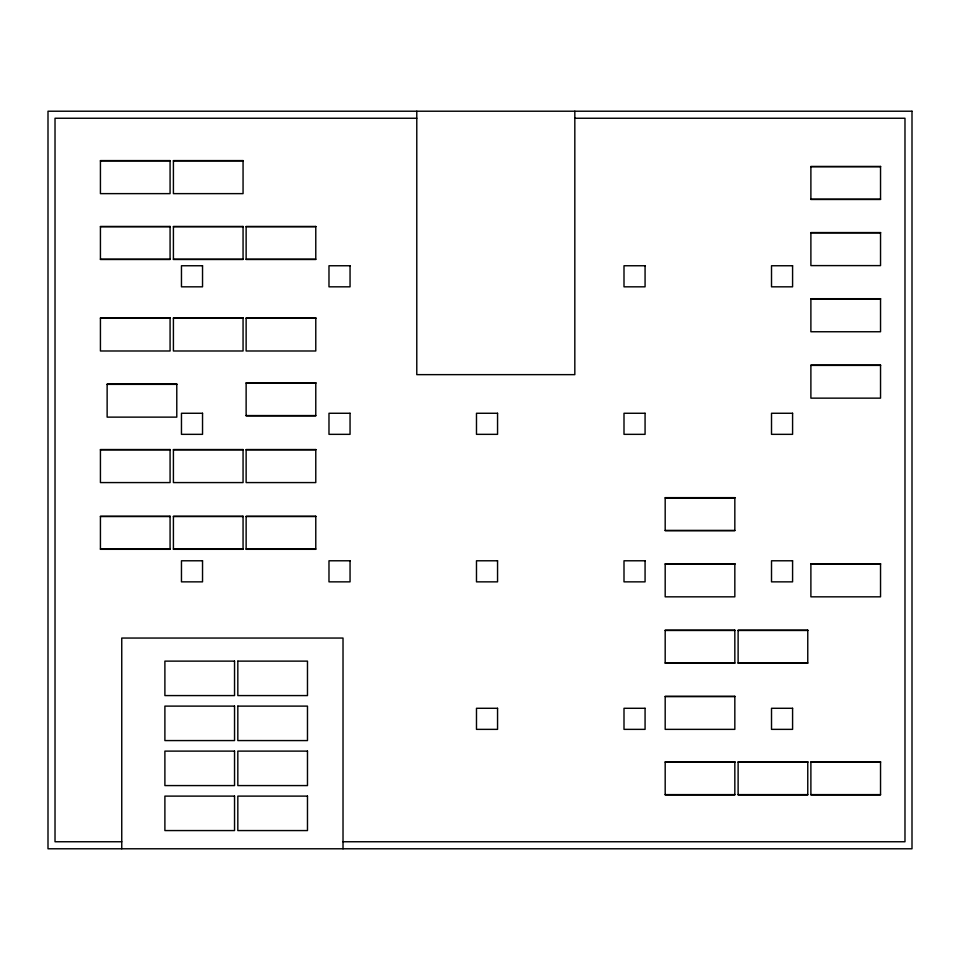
<?xml version="1.0" encoding="UTF-8"?>
<svg xmlns="http://www.w3.org/2000/svg" width="960" height="960" viewBox="0 0 960 960"><rect width="100%" height="100%" fill="white"/><g stroke="black" fill="none" stroke-linecap="round" stroke-linejoin="round"><path stroke-width="1.44" d="M416.784 118.248L55.02 118.248L55.02 841.752L121.752 841.752M574.824 118.248L904.98 118.248L904.98 841.752L343.02 841.752M100.428 160.86L170.076 160.86M173.412 160.86L243.06 160.86M810.888 166.716L880.536 166.716M810.888 199.212L880.536 199.212M100.428 226.728L170.076 226.728M173.412 226.728L243.06 226.728M246.132 226.728L315.78 226.728M810.888 232.848L880.536 232.848M100.428 259.224L170.076 259.224M173.412 259.224L243.06 259.224M246.132 259.224L315.78 259.224M810.888 298.98L880.536 298.98M100.428 318.228L170.076 318.228M173.412 318.228L243.06 318.228M246.132 318.228L315.78 318.228M810.888 365.388L880.536 365.388M246.132 383.076L315.78 383.076M107.136 384.36L176.784 384.36M246.132 415.572L315.78 415.572M100.428 449.808L170.076 449.808M173.412 449.808L243.06 449.808M246.132 449.808L315.78 449.808M665.184 497.928L734.832 497.928M100.428 516.54L170.076 516.54M173.412 516.54L243.06 516.54M246.132 516.54L315.78 516.54M665.184 530.424L734.832 530.424M100.428 549.036L170.076 549.036M173.412 549.036L243.06 549.036M246.132 549.036L315.78 549.036M665.184 564.06L734.832 564.06M810.888 564.06L880.536 564.06M665.184 630.468L734.832 630.468M738.12 630.468L807.768 630.468M234.54 661.128L164.892 661.128L164.892 695.58L234.54 695.58L234.54 661.128M237.828 661.128L307.476 661.128L307.476 695.58L237.828 695.58L237.828 661.128M665.184 662.964L734.832 662.964M738.12 662.964L807.768 662.964M665.184 696.6L734.832 696.6M234.54 706.128L164.892 706.116L164.892 740.58L234.54 740.568L234.54 706.116M237.828 706.128L307.476 706.116L307.476 740.58L237.828 740.568L237.828 706.116M665.184 762.12L734.832 762.12M738.12 762.12L807.768 762.12M810.888 762.12L880.536 762.12M665.184 794.616L734.832 794.616M738.12 794.616L807.768 794.616M810.888 794.616L880.536 794.616M574.824 111.216L574.824 374.64L416.784 374.64L416.784 111.216M343.02 848.784L343.02 638.052L121.752 638.052L121.752 848.784M912 111.216L48 111.216L48 848.784L912 848.784L912 111.216M170.076 160.596L100.428 160.596L100.428 193.632L170.076 193.632L170.076 160.596M243.06 160.596L173.412 160.596L173.412 193.632L243.06 193.632L243.06 160.596M880.536 166.44L810.888 166.44L810.888 199.476L880.536 199.476L880.536 166.44M170.076 226.452L100.428 226.452L100.428 259.488L170.076 259.488L170.076 226.452M243.06 226.452L173.412 226.452L173.412 259.488L243.06 259.488L243.06 226.452M315.78 226.452L246.132 226.452L246.132 259.488L315.78 259.488L315.78 226.452M880.536 232.572L810.888 232.572L810.888 265.608L880.536 265.608L880.536 232.572M202.536 265.752L181.464 265.752L181.464 286.824L202.536 286.824L202.536 265.752M350.052 265.752L328.98 265.752L328.98 286.824L350.052 286.824L350.052 265.752M645.072 265.752L624 265.752L624 286.824L645.072 286.824L645.072 265.752M792.588 265.752L771.516 265.752L771.516 286.824L792.588 286.824L792.588 265.752M880.536 298.704L810.888 298.704L810.888 331.752L880.536 331.752L880.536 298.704M170.076 317.952L100.428 317.952L100.428 350.988L170.076 350.988L170.076 317.952M243.06 317.952L173.412 317.952L173.412 350.988L243.06 350.988L243.06 317.952M315.78 317.952L246.132 317.952L246.132 350.988L315.78 350.988L315.78 317.952M880.536 365.112L810.888 365.112L810.888 398.148L880.536 398.148L880.536 365.112M315.78 382.812L246.132 382.812L246.132 415.848L315.78 415.848L315.78 382.812M176.784 384.084L107.136 384.084L107.136 417.132L176.784 417.132L176.784 384.084M202.536 413.268L181.464 413.268L181.464 434.34L202.536 434.34L202.536 413.268M350.052 413.268L328.98 413.268L328.98 434.34L350.052 434.34L350.052 413.268M497.556 413.268L476.484 413.268L476.484 434.34L497.556 434.34L497.556 413.268M645.072 413.268L624 413.268L624 434.34L645.072 434.34L645.072 413.268M792.588 413.268L771.516 413.268L771.516 434.34L792.588 434.34L792.588 413.268M170.076 449.544L100.428 449.544L100.428 482.58L170.076 482.58L170.076 449.544M243.06 449.544L173.412 449.544L173.412 482.58L243.06 482.58L243.06 449.544M315.78 449.544L246.132 449.544L246.132 482.58L315.78 482.58L315.78 449.544M734.832 497.652L665.184 497.652L665.184 530.688L734.832 530.688L734.832 497.652M170.076 516.276L100.428 516.276L100.428 549.312L170.076 549.312L170.076 516.276M243.06 516.276L173.412 516.276L173.412 549.312L243.06 549.312L243.06 516.276M315.78 516.276L246.132 516.276L246.132 549.312L315.78 549.312L315.78 516.276M202.536 560.784L181.464 560.784L181.464 581.856L202.536 581.856L202.536 560.784M350.052 560.784L328.98 560.784L328.98 581.856L350.052 581.856L350.052 560.784M497.556 560.784L476.484 560.784L476.484 581.856L497.556 581.856L497.556 560.784M645.072 560.784L624 560.784L624 581.856L645.072 581.856L645.072 560.784M792.588 560.784L771.516 560.784L771.516 581.856L792.588 581.856L792.588 560.784M734.832 563.784L665.184 563.784L665.184 596.832L734.832 596.832L734.832 563.784M880.536 563.784L810.888 563.784L810.888 596.832L880.536 596.832L880.536 563.784M734.832 630.192L665.184 630.192L665.184 663.228L734.832 663.228L734.832 630.192M807.768 630.192L738.12 630.192L738.12 663.228L807.768 663.228L807.768 630.192M734.832 696.324L665.184 696.324L665.184 729.36L734.832 729.36L734.832 696.324M497.556 708.288L476.484 708.288L476.484 729.36L497.556 729.36L497.556 708.288M645.072 708.288L624 708.288L624 729.36L645.072 729.36L645.072 708.288M792.588 708.288L771.516 708.288L771.516 729.36L792.588 729.36L792.588 708.288M234.54 751.116L164.892 751.116L164.892 785.58L234.54 785.58L234.54 751.116M307.476 751.116L237.828 751.116L237.828 785.58L307.476 785.58L307.476 751.116M734.832 761.856L665.184 761.856L665.184 794.892L734.832 794.892L734.832 761.856M807.768 761.856L738.12 761.856L738.12 794.892L807.768 794.892L807.768 761.856M880.536 761.856L810.888 761.856L810.888 794.892L880.536 794.892L880.536 761.856M234.54 796.116L164.892 796.116L164.892 830.568L234.54 830.568L234.54 796.116M307.476 796.116L237.828 796.116L237.828 830.568L307.476 830.568L307.476 796.116"/></g></svg>
